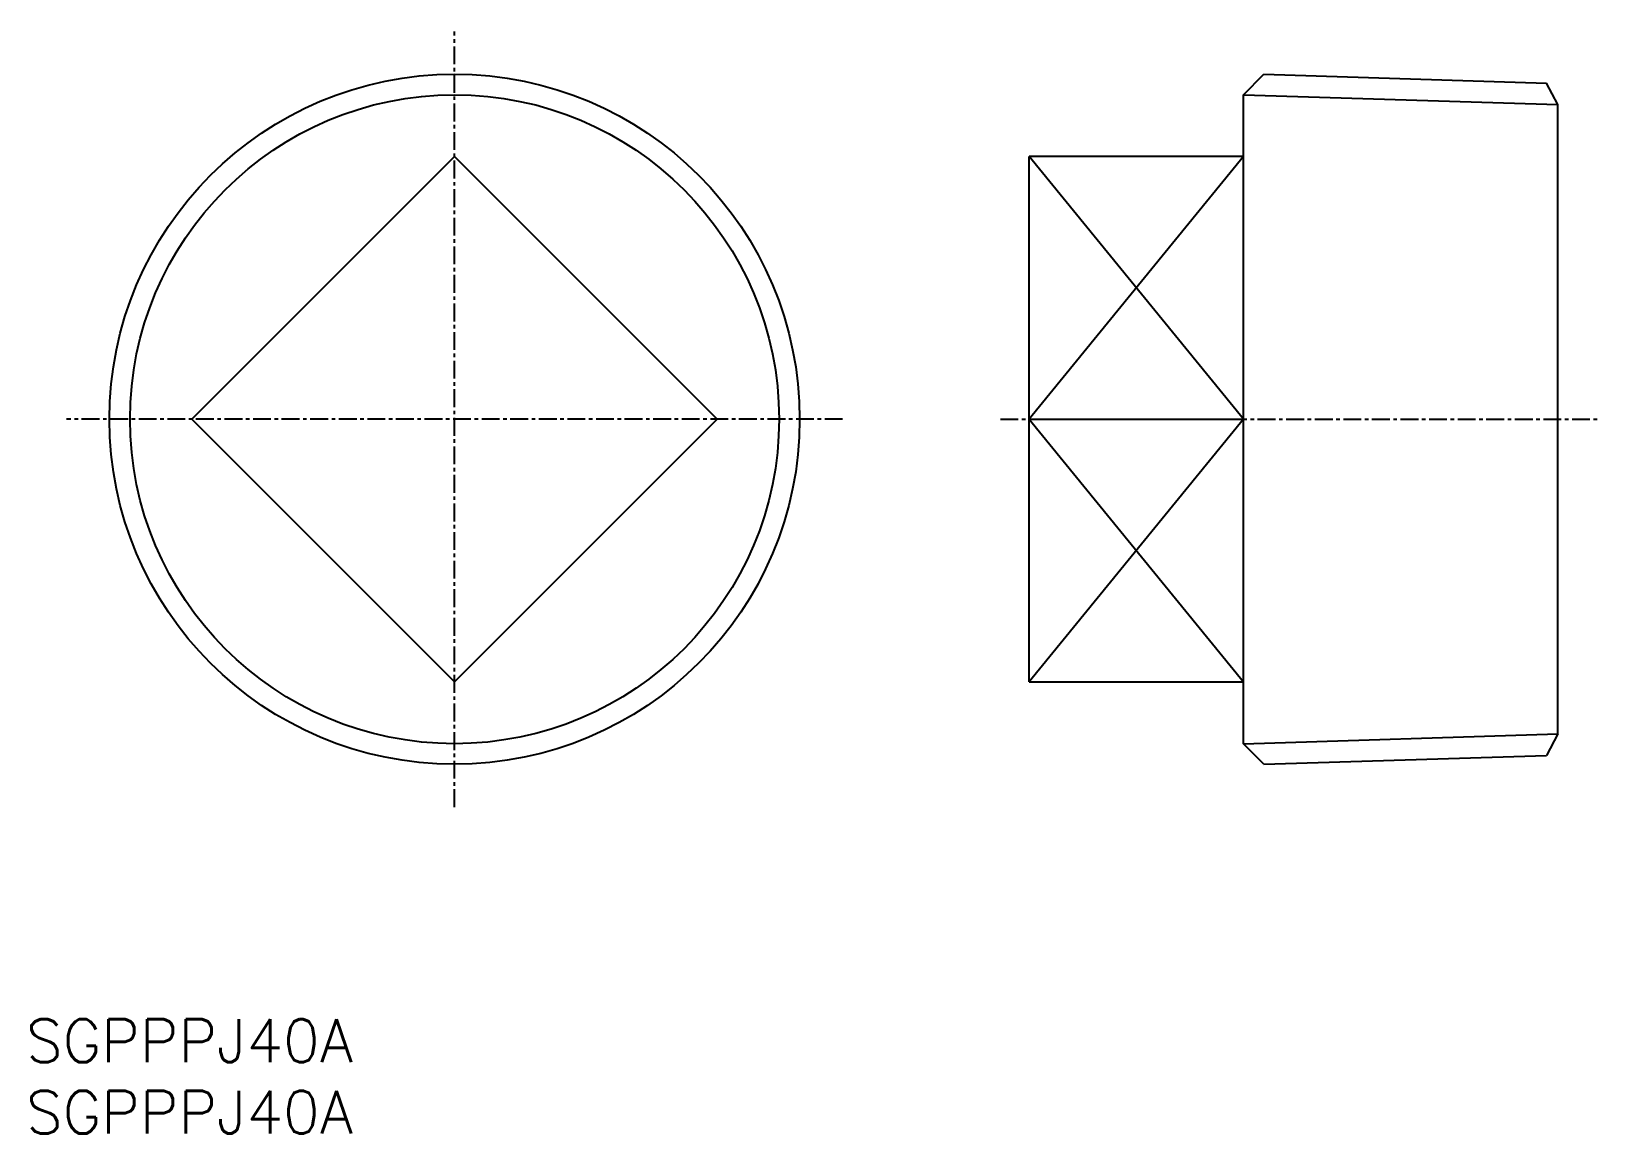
# Model space of a CAD drawing. Extents: x 0 to 110, y 0 to 77.
import ezdxf

# ---------------------------------------------------------------- set-up
doc = ezdxf.new("R2010")
doc.units = 0
doc.linetypes.add('CENTER', pattern=[2, 1.25, -0.25, 0.25, -0.25])
doc.layers.get('0').update_dxf_attribs({"linetype": 'CONTINUOUS'})
doc.layers.add('CENTER', color=1, linetype='CENTER')
doc.styles.get("Standard").update_dxf_attribs({"font": 'txt.shx'})

# ---------------------------------------------------------------- blocks, each defined once
blk = doc.blocks.new('*U3')
at = {"color": 7, "linetype": 'CONTINUOUS'}
blk.add_text('SGPPPJ40A', height=3, dxfattribs=at).set_placement((0, 0))
blk = doc.blocks.new('*U4')
at = {"color": 7, "linetype": 'CONTINUOUS'}
blk.add_text('SGPPPJ40A', height=3, dxfattribs=at).set_placement((0, 5))

msp = doc.modelspace()

# ---------------------------------------------------------------- linework, layer by layer
at = {"color": 7, "linetype": 'CONTINUOUS'}
for p, q in [((85.2, 72.71), (86.63, 74.15)), ((86.63, 74.15), (106.42, 73.53)), ((85.2, 27.29), (85.2, 72.71)), ((107.2, 72.03), (106.42, 73.53)), ((107.2, 27.97), (107.2, 72.03)), ((30, 68.38), (11.62, 50)), ((30, 68.38), (48.38, 50)), ((70.2, 31.62), (70.2, 68.38)), ((85.2, 68.38), (70.2, 68.38)), ((85.2, 68.38), (70.2, 50)), ((85.2, 50), (70.2, 68.38)), ((11.62, 50), (30, 31.62)), ((48.38, 50), (30, 31.62)), ((70.2, 50), (85.2, 50)), ((85.2, 50), (70.2, 31.62)), ((70.2, 50), (85.2, 31.62)), ((70.2, 31.62), (85.2, 31.62)), ((107.2, 27.97), (106.42, 26.47)), ((86.63, 25.85), (85.2, 27.29)), ((86.63, 25.85), (106.42, 26.47))]:
    msp.add_line(p, q, dxfattribs=at)
at = {"color": 3, "linetype": 'CONTINUOUS'}
for p, q in [((85.2, 72.71), (107.2, 72.03)), ((85.2, 27.29), (107.2, 27.97))]:
    msp.add_line(p, q, dxfattribs=at)
at = {"color": 7, "linetype": 'CONTINUOUS'}
for radius in [24.15, 22.71]:
    msp.add_circle((30, 50), radius, dxfattribs=at)
at = {"layer": 'CENTER', "color": 1, "linetype": 'CENTER'}
for p, q in [((30, 22.85), (30, 77.15)), ((57.15, 50), (2.85, 50)), ((68.2, 50), (110.2, 50))]:
    msp.add_line(p, q, dxfattribs=at)

# ---------------------------------------------------------------- block references
at = {"color": 7, "linetype": 'CONTINUOUS'}
for name in ['*U4', '*U3']:
    msp.add_blockref(name, (0, 0), dxfattribs=at)

doc.saveas('drawing.dxf')
